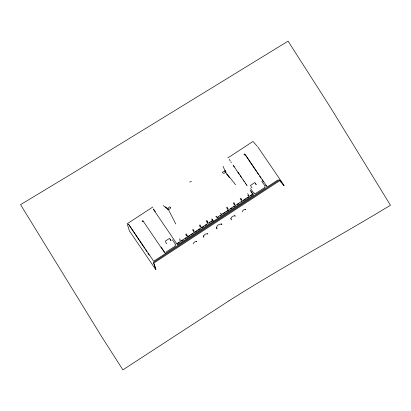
<?xml version="1.0" encoding="UTF-8"?>
<svg xmlns="http://www.w3.org/2000/svg" width="411" height="411" viewBox="0 0 411 411"><rect width="100%" height="100%" fill="white"/><g stroke="black" fill="none" stroke-linecap="round" stroke-linejoin="round"><path stroke-width="0.62" d="M203.301 235.673L203.841 237.306M152.866 206.974L127.158 223.795L129.45 230.967L155.528 269.246M227.848 157.906L253.022 141.435L257.358 146.398M143.141 221.2L142.406 221.683L142.052 221.056L142.792 220.573L165.314 253.741M245.09 154.49L244.262 155.029L243.913 154.402L244.735 153.863L267.263 186.933L278.119 179.828M212.035 219.073L211.675 218.95L212.949 220.373M216.253 216.309L215.893 216.191L217.193 217.691L218.251 216.993M177.054 243.595L212.615 220.327L212.759 220.589L211.172 221.632M217.044 217.429L252.601 194.162M177.732 243.507L179.324 242.469M181.446 241.077L183.039 240.034M185.166 238.647L186.224 237.954M187.288 237.26L189.939 235.524M191.002 234.825L193.124 233.438M194.716 232.395L196.838 231.008M197.902 230.314L200.023 228.922M201.616 227.879L203.738 226.492M205.33 225.449L206.923 224.406M209.045 223.019L210.108 222.325M220.373 215.605L221.966 214.563M223.029 213.869L225.151 212.482M226.744 211.439L228.865 210.047M230.458 209.009L232.051 207.966M233.643 206.923L235.236 205.88M237.358 204.493L238.95 203.45M241.072 202.063L242.136 201.364M243.199 200.671L245.85 198.934M246.913 198.241L249.035 196.854M250.628 195.811L252.75 194.418M165.53 252.426L175.507 245.901L174.834 244.91M164.58 254.121L153.724 261.226L128.448 224.118L144.605 248.29M165.32 253.638L266.441 187.467M248.557 195.246L247.92 195.317L247.925 195.662L248.249 195.795L248.557 195.246L247.648 193.632M241.385 199.597L241.709 200.075L241.391 200.28L240.158 198.534M234.851 204.221L234.213 204.293L234.219 204.632L234.537 204.77L234.851 204.221L233.936 202.602M226.451 207.504L227.684 209.256L227.992 208.706L227.083 207.093M220.82 213.057L221.144 213.535L220.507 213.607M207.735 221.961L207.098 222.032L207.103 222.377L207.421 222.51L207.735 221.961L206.82 220.347M200.881 226.446L200.244 226.518L200.244 226.862L200.568 226.995L200.881 226.446L199.967 224.832M193.704 230.797L194.028 231.275L193.715 231.485L192.476 229.734M187.169 235.421L186.532 235.493L186.537 235.832L186.856 235.971L187.169 235.421L186.255 233.808M165.458 206.892L167.863 208.798M163.208 205.551L168.5 209.738L175.733 223.933M234.681 215.508L235.241 216.212L234.989 215.955C233.278 215.456 230.73 217.116 231.003 218.986M221.339 223.728L221.95 224.483L221.647 224.18C219.31 223.409 215.123 226.384 217.09 228.876M235.616 184.75L225.665 172.327L223.091 166.368M226.559 174.048L229.348 177.526M261.756 181.2L265.172 186.214M172.322 239.721L175.738 244.735M245.418 209.302L245.727 209.754L245.516 209.543C244.232 209.163 242.29 210.427 242.536 211.84M207.581 233.664L207.889 234.111L207.637 233.854C205.926 233.356 203.378 235.015 203.65 236.885M196.381 241.391L196.689 241.843L196.479 241.627C195.194 241.252 193.252 242.511 193.499 243.929M257.841 146.953L283.924 185.227M256.238 184.575L254.851 182.546L250.433 185.438L252.005 187.904M255.385 183.491L256.079 184.503M254.291 192.918L254.964 193.905L264.941 187.375L264.586 186.753M250.571 188.521L253.988 193.535M229.189 159.345L230.191 160.819M233.068 165.042L235.893 169.188M236.952 170.74L243.297 180.054M244.006 181.092L245.768 183.681M246.472 184.714L247.175 185.751M250.114 190.062L252.94 194.208M230.694 161.708L231.362 162.689M233.571 165.936L234.28 166.969M236.042 169.558L236.746 170.591M237.805 172.147L239.217 174.218M240.276 175.769L241.683 177.84M243.096 179.91L244.155 181.462M245.567 183.532L246.626 185.089M250.972 191.469L253.443 195.097L177.475 244.807L153.216 209.055M153.555 209.101L155.312 211.68M170.925 240.399L169.543 238.37L165.124 241.262L165.304 241.581M170.077 239.315L171.115 240.836M165.659 242.207L166.691 243.728M161.138 247.042L164.554 252.056M245.711 155.409L256.366 171.341M257.075 172.399L258.493 174.526M259.562 176.119L260.98 178.24M262.048 179.833L263.466 181.96M265.598 185.145L266.307 186.209M145.314 249.349L146.732 251.475M147.801 253.068L149.219 255.19M212.158 219.258L213.453 221.262M230.694 218.534L231.583 220.003M216.278 227.54L216.864 228.567M240.789 198.117L241.704 199.736M233.304 203.019L234.219 204.632M206.188 220.764L207.103 222.377M199.335 225.249L200.244 226.862M193.113 229.317L194.023 230.936M185.623 234.219L186.537 235.832M179.705 238.827L180.316 240.25L180.003 240.456L179.679 239.978M241.067 199.808L241.072 200.147M227.355 208.778L227.36 209.117M189.769 182.145A1.911 1.32 -35.1 0 1 190.581 181.57M191.033 181.41A1.911 1.32 -35.1 0 1 191.475 181.354M170.36 207.355L170.277 208.572L168.315 209.857L167.169 208.413L167.349 208.172L168.078 208.721L168.916 207.272L169.743 206.82L170.36 207.355M222.675 172.188L222.896 172.98L223.933 173.457L225.896 172.178L225.891 171.695L225.171 170.462L224.889 170.519L225.007 171.469L223.425 171.603L222.675 172.188M279.305 179.982L153.442 262.341L155.964 269.498L153.709 263.143L279.824 180.614L284.104 185.649L279.305 179.982M228.901 300.857L122.889 369.854L102.205 337.534L20.55 204.657L73.215 172.877L288.075 41.146L330.12 106.906L390.45 205.243C336.969 237.728 281.761 267.325 228.901 300.857"/></g></svg>
